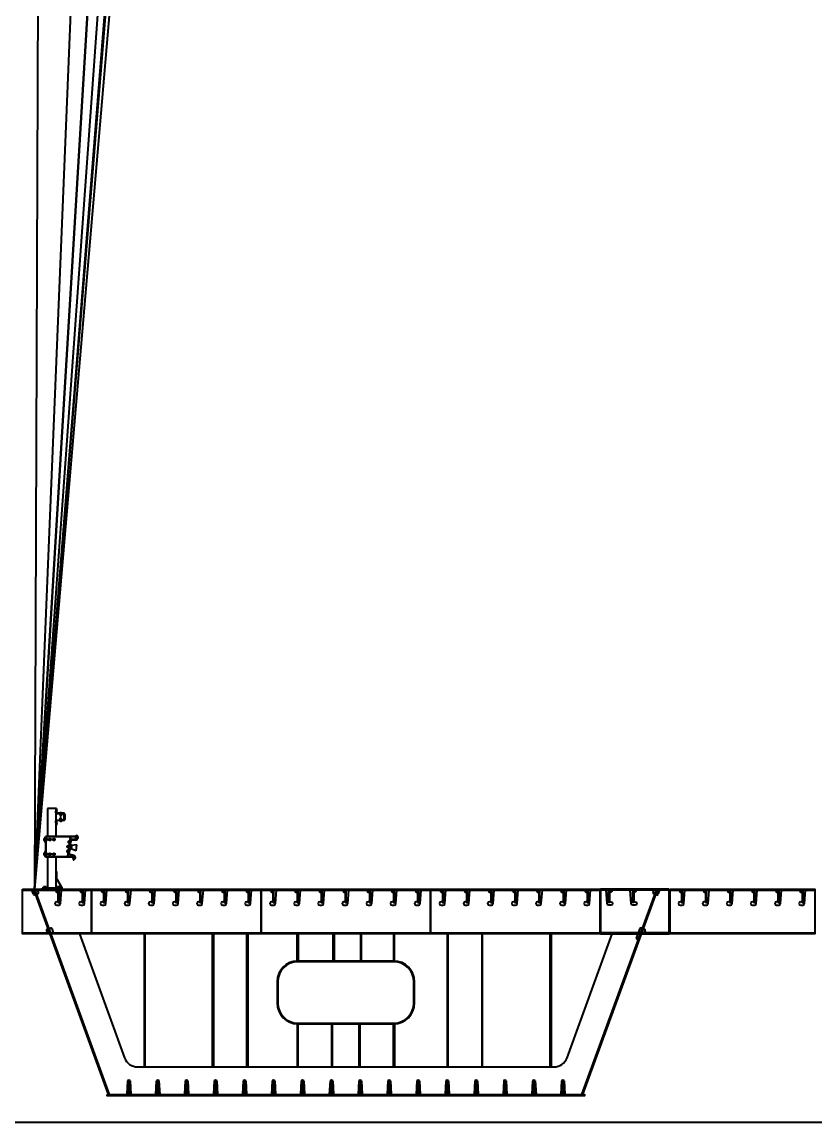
# Model space of a CAD drawing. Header units: millimetres. Extents: x 82 to 1107, y 39 to 638.
# Drawn here: x 1047.69 to 1059.2, y 465.57 to 481.53 of the extents above; entities that cross this region are included whole.
import ezdxf

# ---------------------------------------------------------------- set-up
doc = ezdxf.new("R2010")
doc.units = ezdxf.units.MM
doc.layers.add('elevation', color=250, linetype='Continuous', lineweight=40)

msp = doc.modelspace()

# ---------------------------------------------------------------- linework, layer by layer
at = {"layer": 'elevation', "color": 18, "true_color": 0x000000}
for p, q in [((1058.422, 592.318), (1047.869, 468.946)), ((1056.339, 574.892), (1047.869, 468.946)), ((1054.253, 557.446), (1047.869, 468.946)), ((1047.869, 468.946), (1052.171, 540.04)), ((1047.869, 468.946), (1053.441, 537.24)), ((1050.087, 522.614), (1047.869, 468.946)), ((1050.951, 519.814), (1047.869, 468.946)), ((1048.004, 505.188), (1047.869, 468.946))]:
    msp.add_line(p, q, dxfattribs=at)
at = {"layer": 'elevation'}
for p, q in [((1048.181, 470.115), (1048.061, 470.115)), ((1048.061, 470.115), (1048.061, 469.71)), ((1048.204, 470.09), (1048.175, 470.09)), ((1048.181, 470.115), (1048.181, 469.71)), ((1048.185, 470.098), (1048.181, 470.098)), ((1048.185, 470.082), (1048.181, 470.082)), ((1048.184, 470.077), (1048.181, 470.077)), ((1048.181, 470.05), (1048.181, 470.077)), ((1048.184, 470.05), (1048.184, 470.077)), ((1048.189, 470.113), (1048.185, 470.113)), ((1048.185, 470.113), (1048.185, 470.051)), ((1048.189, 470.113), (1048.189, 470.051)), ((1048.191, 470.105), (1048.189, 470.105)), ((1048.189, 470.105), (1048.189, 470.076)), ((1048.191, 470.076), (1048.189, 470.076)), ((1048.191, 470.105), (1048.191, 470.076)), ((1048.181, 469.908), (1048.181, 469.935)), ((1048.184, 469.908), (1048.184, 469.935)), ((1048.185, 469.934), (1048.185, 469.872)), ((1048.189, 469.934), (1048.189, 469.872)), ((1048.292, 470.046), (1048.194, 470.046)), ((1048.292, 470.042), (1048.194, 470.042)), ((1048.284, 470.04), (1048.194, 470.04)), ((1048.284, 470.037), (1048.194, 470.037)), ((1048.194, 469.948), (1048.284, 469.948)), ((1048.194, 469.945), (1048.284, 469.945)), ((1048.292, 469.943), (1048.194, 469.943)), ((1048.292, 469.939), (1048.194, 469.939)), ((1048.266, 470.035), (1048.236, 470.035)), ((1048.236, 470.035), (1048.236, 470.025)), ((1048.236, 470.025), (1048.266, 470.025)), ((1048.266, 469.96), (1048.236, 469.96)), ((1048.236, 469.96), (1048.236, 469.95)), ((1048.236, 469.95), (1048.266, 469.95)), ((1048.237, 470.048), (1048.266, 470.048)), ((1048.237, 470.048), (1048.237, 470.046)), ((1048.237, 470.046), (1048.266, 470.046)), ((1048.266, 469.939), (1048.237, 469.939)), ((1048.237, 469.937), (1048.237, 469.939)), ((1048.266, 469.937), (1048.237, 469.937)), ((1048.263, 470.023), (1048.239, 470.023)), ((1048.263, 469.962), (1048.239, 469.962)), ((1048.243, 470.042), (1048.243, 470.04)), ((1048.243, 470.035), (1048.243, 470.025)), ((1048.243, 470.035), (1048.243, 470.025)), ((1048.243, 470.023), (1048.243, 470.006)), ((1048.243, 470.006), (1048.259, 470.006)), ((1048.259, 469.979), (1048.243, 469.979)), ((1048.243, 469.962), (1048.243, 469.979)), ((1048.243, 469.96), (1048.243, 469.95)), ((1048.243, 469.95), (1048.243, 469.96)), ((1048.243, 469.943), (1048.243, 469.945)), ((1048.244, 470.023), (1048.244, 470.006)), ((1048.244, 469.962), (1048.244, 469.979)), ((1048.251, 470.06), (1048.251, 470.03)), ((1048.251, 470.059), (1048.251, 470.011)), ((1048.251, 469.926), (1048.251, 469.974)), ((1048.251, 469.962), (1048.251, 469.948)), ((1048.251, 469.957), (1048.251, 469.923)), ((1048.258, 470.023), (1048.258, 470.006)), ((1048.258, 469.962), (1048.258, 469.979)), ((1048.259, 470.042), (1048.259, 470.04)), ((1048.259, 470.035), (1048.259, 470.025)), ((1048.259, 470.035), (1048.259, 470.025)), ((1048.259, 470.023), (1048.259, 470.006)), ((1048.259, 469.962), (1048.259, 469.979)), ((1048.259, 469.96), (1048.259, 469.95)), ((1048.259, 469.95), (1048.259, 469.96)), ((1048.259, 469.943), (1048.259, 469.945)), ((1048.266, 470.048), (1048.266, 470.046)), ((1048.266, 470.035), (1048.266, 470.025)), ((1048.266, 469.96), (1048.266, 469.95)), ((1048.266, 469.937), (1048.266, 469.939)), ((1048.299, 469.963), (1048.299, 470.022)), ((1048.302, 469.963), (1048.302, 470.022)), ((1048.307, 470.027), (1048.307, 469.958)), ((1048.312, 470.027), (1048.312, 469.958)), ((1048.204, 469.895), (1048.177, 469.895)), ((1048.184, 469.908), (1048.181, 469.908)), ((1048.185, 469.903), (1048.181, 469.903)), ((1048.185, 469.887), (1048.181, 469.887)), ((1048.189, 469.872), (1048.185, 469.872)), ((1048.191, 469.909), (1048.189, 469.909)), ((1048.189, 469.909), (1048.189, 469.88)), ((1048.191, 469.88), (1048.189, 469.88)), ((1048.191, 469.909), (1048.191, 469.88)), ((1047.999, 469.664), (1048.047, 469.664)), ((1048.038, 469.664), (1048.001, 469.664)), ((1048.01, 469.679), (1048.012, 469.679)), ((1048.01, 469.679), (1048.01, 469.65)), ((1048.01, 469.65), (1048.012, 469.65)), ((1048.012, 469.679), (1048.012, 469.65)), ((1048.012, 469.672), (1048.012, 469.672)), ((1048.012, 469.656), (1048.012, 469.656)), ((1048.017, 469.672), (1048.031, 469.672)), ((1048.017, 469.656), (1048.031, 469.656)), ((1048.022, 469.672), (1048.022, 469.656)), ((1048.022, 469.671), (1048.031, 469.671)), ((1048.022, 469.657), (1048.031, 469.657)), ((1048.027, 469.704), (1048.03, 469.701)), ((1048.027, 469.625), (1048.03, 469.628)), ((1048.031, 469.71), (1048.031, 469.706)), ((1048.489, 469.71), (1048.031, 469.71)), ((1048.031, 469.71), (1048.031, 469.706)), ((1048.489, 469.706), (1048.031, 469.706)), ((1048.044, 469.7), (1048.031, 469.7)), ((1048.031, 469.7), (1048.031, 469.419)), ((1048.035, 469.7), (1048.035, 469.419)), ((1048.035, 469.652), (1048.035, 469.676)), ((1048.035, 469.672), (1048.052, 469.672)), ((1048.035, 469.656), (1048.052, 469.656)), ((1048.037, 469.679), (1048.037, 469.649)), ((1048.047, 469.679), (1048.037, 469.679)), ((1048.047, 469.672), (1048.037, 469.672)), ((1048.047, 469.656), (1048.037, 469.656)), ((1048.047, 469.649), (1048.037, 469.649)), ((1048.047, 469.649), (1048.047, 469.679)), ((1048.049, 469.706), (1048.049, 469.705)), ((1048.049, 469.652), (1048.049, 469.676)), ((1048.049, 469.671), (1048.052, 469.671)), ((1048.049, 469.657), (1048.052, 469.657)), ((1048.052, 469.672), (1048.052, 469.656)), ((1048.061, 469.715), (1048.061, 469.71)), ((1048.181, 469.664), (1048.061, 469.664)), ((1048.091, 469.687), (1048.091, 469.642)), ((1048.091, 469.686), (1048.091, 469.642)), ((1048.151, 469.687), (1048.151, 469.642)), ((1048.151, 469.686), (1048.151, 469.642)), ((1048.181, 469.715), (1048.181, 469.71)), ((1048.388, 469.7), (1048.348, 469.42)), ((1048.392, 469.7), (1048.352, 469.419)), ((1048.398, 469.625), (1048.357, 469.631)), ((1048.4, 469.625), (1048.358, 469.631)), ((1048.361, 469.639), (1048.359, 469.623)), ((1048.363, 469.623), (1048.359, 469.624)), ((1048.362, 469.622), (1048.359, 469.623)), ((1048.365, 469.638), (1048.361, 469.639)), ((1048.365, 469.637), (1048.361, 469.638)), ((1048.362, 469.618), (1048.365, 469.642)), ((1048.368, 469.645), (1048.364, 469.615)), ((1048.378, 469.628), (1048.364, 469.63)), ((1048.374, 469.621), (1048.364, 469.622)), ((1048.373, 469.614), (1048.364, 469.615)), ((1048.377, 469.637), (1048.367, 469.638)), ((1048.378, 469.643), (1048.368, 469.645)), ((1048.373, 469.706), (1048.373, 469.705)), ((1048.373, 469.614), (1048.378, 469.643)), ((1048.376, 469.616), (1048.379, 469.64)), ((1048.388, 469.7), (1048.378, 469.7)), ((1048.379, 469.608), (1048.384, 469.647)), ((1048.379, 469.608), (1048.384, 469.647)), ((1048.383, 469.607), (1048.388, 469.647)), ((1048.383, 469.608), (1048.388, 469.646)), ((1048.383, 469.608), (1048.383, 469.603)), ((1048.387, 469.607), (1048.392, 469.646)), ((1048.389, 469.612), (1048.387, 469.612)), ((1048.392, 469.7), (1048.388, 469.7)), ((1048.393, 469.641), (1048.389, 469.612)), ((1048.391, 469.612), (1048.389, 469.612)), ((1048.393, 469.641), (1048.391, 469.641)), ((1048.395, 469.641), (1048.391, 469.612)), ((1048.395, 469.641), (1048.393, 469.641)), ((1048.396, 469.594), (1048.394, 469.594)), ((1048.481, 469.669), (1048.403, 469.664)), ((1048.482, 469.666), (1048.403, 469.661)), ((1048.403, 469.66), (1048.482, 469.665)), ((1048.403, 469.656), (1048.482, 469.661)), ((1048.508, 469.689), (1048.462, 469.695)), ((1048.467, 469.703), (1048.465, 469.687)), ((1048.473, 469.687), (1048.465, 469.688)), ((1048.473, 469.686), (1048.465, 469.687)), ((1048.475, 469.702), (1048.467, 469.703)), ((1048.475, 469.701), (1048.467, 469.702)), ((1048.473, 469.723), (1048.472, 469.72)), ((1048.488, 469.715), (1048.472, 469.72)), ((1048.472, 469.682), (1048.475, 469.706)), ((1048.489, 469.718), (1048.473, 469.723)), ((1048.477, 469.706), (1048.474, 469.679)), ((1048.484, 469.677), (1048.474, 469.679)), ((1048.485, 469.684), (1048.475, 469.685)), ((1048.487, 469.7), (1048.477, 469.701)), ((1048.479, 469.722), (1048.48, 469.726)), ((1048.479, 469.722), (1048.489, 469.719)), ((1048.48, 469.726), (1048.49, 469.723)), ((1048.484, 469.677), (1048.488, 469.706)), ((1048.485, 469.672), (1048.49, 469.711)), ((1048.489, 469.71), (1048.489, 469.706)), ((1048.489, 469.672), (1048.494, 469.71)), ((1048.489, 469.673), (1048.494, 469.709)), ((1048.493, 469.672), (1048.498, 469.71)), ((1048.495, 469.676), (1048.494, 469.676)), ((1048.499, 469.705), (1048.495, 469.676)), ((1048.499, 469.705), (1048.498, 469.705)), ((1047.999, 469.454), (1048.047, 469.454)), ((1048.038, 469.454), (1048.001, 469.454)), ((1048.01, 469.469), (1048.012, 469.469)), ((1048.01, 469.469), (1048.01, 469.439)), ((1048.01, 469.439), (1048.012, 469.439)), ((1048.012, 469.469), (1048.012, 469.439)), ((1048.012, 469.462), (1048.013, 469.462)), ((1048.012, 469.446), (1048.013, 469.446)), ((1048.017, 469.462), (1048.031, 469.462)), ((1048.017, 469.446), (1048.031, 469.446)), ((1048.022, 469.462), (1048.022, 469.446)), ((1048.022, 469.461), (1048.031, 469.461)), ((1048.022, 469.447), (1048.031, 469.447)), ((1048.027, 469.494), (1048.031, 469.491)), ((1048.035, 469.442), (1048.035, 469.466)), ((1048.035, 469.462), (1048.052, 469.462)), ((1048.035, 469.446), (1048.052, 469.446)), ((1048.037, 469.469), (1048.037, 469.439)), ((1048.047, 469.469), (1048.037, 469.469)), ((1048.047, 469.462), (1048.037, 469.462)), ((1048.047, 469.446), (1048.037, 469.446)), ((1048.047, 469.439), (1048.037, 469.439)), ((1048.047, 469.439), (1048.047, 469.469)), ((1048.049, 469.442), (1048.049, 469.466)), ((1048.049, 469.461), (1048.052, 469.461)), ((1048.049, 469.447), (1048.052, 469.447)), ((1048.052, 469.462), (1048.052, 469.446)), ((1048.181, 469.454), (1048.061, 469.454)), ((1048.091, 469.474), (1048.091, 469.433)), ((1048.151, 469.474), (1048.151, 469.433)), ((1048.372, 469.559), (1048.328, 469.559)), ((1048.379, 469.488), (1048.337, 469.494)), ((1048.342, 469.502), (1048.339, 469.486)), ((1048.381, 469.488), (1048.339, 469.494)), ((1048.343, 469.486), (1048.339, 469.487)), ((1048.343, 469.485), (1048.339, 469.486)), ((1048.345, 469.5), (1048.341, 469.501)), ((1048.345, 469.501), (1048.342, 469.502)), ((1048.345, 469.571), (1048.343, 469.555)), ((1048.353, 469.555), (1048.343, 469.556)), ((1048.353, 469.554), (1048.343, 469.555)), ((1048.343, 469.481), (1048.346, 469.505)), ((1048.408, 469.554), (1048.344, 469.563)), ((1048.348, 469.508), (1048.344, 469.478)), ((1048.354, 469.477), (1048.344, 469.478)), ((1048.355, 469.57), (1048.345, 469.571)), ((1048.355, 469.569), (1048.345, 469.57)), ((1048.355, 469.484), (1048.345, 469.485)), ((1048.357, 469.5), (1048.347, 469.501)), ((1048.358, 469.506), (1048.348, 469.508)), ((1048.352, 469.55), (1048.356, 469.574)), ((1048.358, 469.576), (1048.354, 469.547)), ((1048.364, 469.545), (1048.354, 469.547)), ((1048.354, 469.477), (1048.358, 469.506)), ((1048.365, 469.552), (1048.355, 469.554)), ((1048.367, 469.568), (1048.357, 469.569)), ((1048.357, 469.479), (1048.36, 469.503)), ((1048.368, 469.575), (1048.358, 469.576)), ((1048.365, 469.552), (1048.359, 469.553)), ((1048.365, 469.552), (1048.359, 469.553)), ((1048.365, 469.51), (1048.36, 469.472)), ((1048.365, 469.51), (1048.36, 469.472)), ((1048.367, 469.568), (1048.361, 469.569)), ((1048.367, 469.568), (1048.361, 469.569)), ((1048.369, 469.511), (1048.363, 469.47)), ((1048.364, 469.545), (1048.368, 469.575)), ((1048.369, 469.51), (1048.364, 469.471)), ((1048.364, 469.471), (1048.364, 469.467)), ((1048.412, 469.554), (1048.365, 469.56)), ((1048.373, 469.509), (1048.367, 469.471)), ((1048.372, 469.504), (1048.368, 469.475)), ((1048.37, 469.475), (1048.368, 469.475)), ((1048.374, 469.504), (1048.37, 469.475)), ((1048.372, 469.475), (1048.37, 469.475)), ((1048.389, 469.55), (1048.371, 469.552)), ((1048.391, 469.549), (1048.371, 469.551)), ((1048.374, 469.504), (1048.372, 469.504)), ((1048.376, 469.504), (1048.372, 469.475)), ((1048.393, 469.564), (1048.373, 469.567)), ((1048.391, 469.564), (1048.373, 469.566)), ((1048.447, 469.424), (1048.373, 469.45)), ((1048.376, 469.504), (1048.374, 469.504)), ((1048.374, 469.454), (1048.448, 469.427)), ((1048.448, 469.426), (1048.374, 469.453)), ((1048.375, 469.458), (1048.449, 469.431)), ((1048.385, 469.527), (1048.383, 469.527)), ((1048.385, 469.524), (1048.383, 469.524)), ((1048.385, 469.524), (1048.383, 469.523)), ((1048.385, 469.52), (1048.384, 469.519)), ((1048.392, 469.556), (1048.388, 469.531)), ((1048.391, 469.565), (1048.389, 469.549)), ((1048.393, 469.586), (1048.391, 469.587)), ((1048.394, 469.589), (1048.392, 469.59)), ((1048.392, 469.556), (1048.395, 469.582)), ((1048.396, 469.556), (1048.392, 469.531)), ((1048.396, 469.556), (1048.392, 469.53)), ((1048.394, 469.59), (1048.393, 469.591)), ((1048.396, 469.556), (1048.399, 469.581)), ((1048.396, 469.556), (1048.399, 469.58)), ((1048.4, 469.555), (1048.396, 469.53)), ((1048.4, 469.555), (1048.396, 469.53)), ((1048.396, 469.531), (1048.399, 469.53)), ((1048.402, 469.575), (1048.397, 469.535)), ((1048.402, 469.57), (1048.398, 469.541)), ((1048.399, 469.53), (1048.406, 469.58)), ((1048.473, 469.502), (1048.399, 469.53)), ((1048.4, 469.555), (1048.403, 469.581)), ((1048.404, 469.555), (1048.4, 469.555)), ((1048.405, 469.569), (1048.401, 469.541)), ((1048.402, 469.54), (1048.401, 469.541)), ((1048.406, 469.569), (1048.402, 469.54)), ((1048.406, 469.58), (1048.403, 469.58)), ((1048.406, 469.569), (1048.405, 469.569)), ((1048.485, 469.586), (1048.406, 469.58)), ((1048.406, 469.58), (1048.406, 469.577)), ((1048.473, 469.502), (1048.485, 469.586)), ((1048.027, 469.414), (1048.031, 469.417)), ((1048.044, 469.419), (1048.031, 469.419)), ((1048.031, 469.413), (1048.031, 469.409)), ((1048.446, 469.413), (1048.031, 469.413)), ((1048.446, 469.409), (1048.031, 469.409)), ((1048.049, 469.414), (1048.049, 469.413)), ((1048.061, 469.409), (1048.061, 468.96)), ((1048.181, 469.409), (1048.181, 468.96)), ((1048.181, 469.385), (1048.181, 469.119)), ((1048.331, 469.415), (1048.331, 469.413)), ((1048.352, 469.419), (1048.336, 469.419)), ((1048.352, 469.419), (1048.348, 469.42)), ((1048.467, 469.397), (1048.421, 469.404)), ((1048.426, 469.408), (1048.424, 469.395)), ((1048.432, 469.395), (1048.424, 469.396)), ((1048.432, 469.394), (1048.424, 469.395)), ((1048.44, 469.377), (1048.424, 469.377)), ((1048.424, 469.374), (1048.424, 469.377)), ((1048.44, 469.374), (1048.424, 469.374)), ((1048.43, 469.373), (1048.44, 469.373)), ((1048.43, 469.373), (1048.43, 469.369)), ((1048.43, 469.369), (1048.441, 469.369)), ((1048.431, 469.39), (1048.434, 469.409)), ((1048.434, 469.409), (1048.433, 469.409)), ((1048.436, 469.409), (1048.433, 469.387)), ((1048.447, 469.4), (1048.433, 469.402)), ((1048.443, 469.385), (1048.433, 469.387)), ((1048.434, 469.413), (1048.434, 469.414)), ((1048.444, 469.392), (1048.434, 469.394)), ((1048.444, 469.392), (1048.434, 469.394)), ((1048.437, 469.417), (1048.436, 469.413)), ((1048.447, 469.415), (1048.437, 469.417)), ((1048.446, 469.408), (1048.441, 469.409)), ((1048.446, 469.408), (1048.441, 469.409)), ((1048.443, 469.385), (1048.446, 469.409)), ((1048.449, 469.419), (1048.444, 469.381)), ((1048.446, 469.41), (1048.447, 469.415)), ((1048.446, 469.413), (1048.446, 469.409)), ((1048.453, 469.418), (1048.448, 469.381)), ((1048.448, 469.38), (1048.448, 469.381)), ((1048.457, 469.418), (1048.452, 469.38)), ((1048.454, 469.384), (1048.453, 469.384)), ((1048.458, 469.413), (1048.454, 469.384)), ((1048.458, 469.413), (1048.457, 469.413)), ((1048.188, 469.141), (1048.178, 469.141)), ((1048.189, 469.181), (1048.179, 469.181)), ((1048.197, 469.181), (1048.18, 469.181)), ((1048.184, 469.121), (1048.18, 469.118)), ((1048.261, 468.978), (1048.18, 469.118)), ((1048.184, 469.201), (1048.181, 469.201)), ((1048.181, 469.201), (1048.181, 469.121)), ((1048.191, 469.141), (1048.181, 469.141)), ((1048.181, 469.121), (1048.182, 469.119)), ((1048.181, 469.116), (1048.181, 468.96)), ((1048.199, 469.141), (1048.182, 469.141)), ((1048.184, 469.201), (1048.184, 469.121)), ((1048.187, 469.201), (1048.184, 469.201)), ((1048.184, 469.201), (1048.184, 469.121)), ((1048.187, 469.121), (1048.184, 469.121)), ((1048.184, 469.121), (1048.185, 469.119)), ((1048.268, 468.976), (1048.184, 469.121)), ((1048.187, 469.201), (1048.187, 469.121)), ((1048.187, 469.195), (1048.187, 469.166)), ((1048.189, 469.195), (1048.187, 469.195)), ((1048.189, 469.166), (1048.187, 469.166)), ((1048.187, 469.155), (1048.187, 469.126)), ((1048.189, 469.155), (1048.187, 469.155)), ((1048.189, 469.126), (1048.187, 469.126)), ((1048.189, 469.195), (1048.189, 469.166)), ((1048.189, 469.155), (1048.189, 469.126)), ((1048.262, 468.96), (1047.981, 468.96)), ((1047.981, 468.95), (1047.981, 468.96)), ((1048.001, 468.978), (1048.001, 468.96)), ((1048.041, 468.978), (1048.001, 468.978)), ((1048.009, 468.978), (1048.009, 468.96)), ((1048.021, 468.978), (1048.021, 468.929)), ((1048.021, 468.96), (1048.021, 468.936)), ((1048.033, 468.978), (1048.033, 468.96)), ((1048.041, 468.978), (1048.041, 468.96)), ((1048.201, 468.978), (1048.201, 468.96)), ((1048.242, 468.978), (1048.201, 468.978)), ((1048.209, 468.978), (1048.209, 468.96)), ((1048.222, 468.978), (1048.222, 468.929)), ((1048.222, 468.96), (1048.222, 468.936)), ((1048.234, 468.978), (1048.234, 468.96)), ((1048.242, 468.978), (1048.242, 468.96)), ((1048.265, 468.976), (1048.261, 468.978)), ((1048.262, 468.95), (1048.262, 468.96)), ((1048.268, 468.976), (1048.265, 468.976)), ((1048.265, 468.976), (1048.265, 468.952)), ((1048.268, 468.976), (1048.268, 468.952)), ((1047.694, 468.932), (1048.694, 468.932)), ((1047.854, 468.87), (1047.831, 468.932)), ((1048.946, 465.966), (1047.866, 468.932)), ((1047.889, 468.869), (1047.87, 468.862)), ((1048.961, 465.966), (1047.881, 468.932)), ((1047.902, 468.874), (1047.922, 468.881)), ((1047.929, 468.897), (1047.916, 468.932)), ((1047.981, 468.95), (1048.262, 468.95)), ((1047.981, 468.949), (1047.981, 468.946)), ((1048.262, 468.949), (1047.981, 468.949)), ((1048.262, 468.946), (1047.981, 468.946)), ((1048.219, 468.946), (1048.219, 468.752)), ((1048.569, 468.946), (1048.569, 468.752)), ((1048.704, 468.932), (1051.154, 468.932)), ((1048.879, 468.946), (1048.879, 468.752)), ((1049.229, 468.946), (1049.229, 468.752)), ((1049.579, 468.946), (1049.579, 468.752)), ((1049.929, 468.946), (1049.929, 468.752)), ((1050.279, 468.946), (1050.279, 468.752)), ((1050.629, 468.946), (1050.629, 468.752)), ((1050.979, 468.946), (1050.979, 468.752)), ((1051.154, 468.887), (1051.154, 468.892)), ((1051.162, 468.887), (1051.162, 468.892)), ((1051.164, 468.932), (1053.614, 468.932)), ((1051.339, 468.946), (1051.339, 468.752)), ((1051.689, 468.946), (1051.689, 468.752)), ((1052.039, 468.946), (1052.039, 468.752)), ((1052.389, 468.946), (1052.389, 468.752)), ((1052.739, 468.946), (1052.739, 468.752)), ((1053.089, 468.946), (1053.089, 468.752)), ((1053.439, 468.946), (1053.439, 468.752)), ((1053.624, 468.932), (1056.074, 468.932)), ((1053.799, 468.946), (1053.799, 468.752)), ((1054.149, 468.946), (1054.149, 468.752)), ((1054.499, 468.946), (1054.499, 468.752)), ((1054.849, 468.946), (1054.849, 468.752)), ((1055.199, 468.946), (1055.199, 468.752)), ((1055.549, 468.946), (1055.549, 468.752)), ((1055.816, 465.966), (1056.896, 468.932)), ((1055.831, 465.966), (1056.911, 468.932)), ((1055.899, 468.946), (1055.899, 468.752)), ((1057.084, 468.932), (1056.084, 468.932)), ((1056.209, 468.946), (1056.209, 468.752)), ((1056.559, 468.946), (1056.559, 468.752)), ((1056.848, 468.897), (1056.861, 468.932)), ((1056.881, 468.871), (1056.855, 468.881)), ((1056.881, 468.871), (1056.907, 468.862)), ((1056.923, 468.87), (1056.946, 468.932)), ((1057.094, 468.932), (1059.194, 468.932)), ((1057.269, 468.946), (1057.269, 468.752)), ((1057.619, 468.946), (1057.619, 468.752)), ((1057.969, 468.946), (1057.969, 468.752)), ((1058.319, 468.946), (1058.319, 468.752)), ((1058.669, 468.946), (1058.669, 468.752)), ((1059.019, 468.946), (1059.019, 468.752)), ((1048.045, 468.345), (1048.057, 468.31)), ((1048.078, 468.371), (1048.052, 468.362)), ((1048.078, 468.371), (1048.104, 468.38)), ((1048.12, 468.373), (1048.143, 468.31)), ((1056.657, 468.373), (1056.634, 468.31)), ((1056.699, 468.371), (1056.673, 468.38)), ((1056.699, 468.371), (1056.725, 468.362)), ((1056.732, 468.345), (1056.72, 468.31)), ((1047.694, 468.31), (1048.694, 468.31)), ((1048.704, 468.31), (1051.154, 468.31)), ((1049.462, 468.296), (1049.462, 466.366)), ((1049.474, 466.366), (1049.474, 468.296)), ((1050.454, 466.366), (1050.454, 468.296)), ((1050.467, 468.296), (1050.467, 466.366)), ((1050.954, 466.366), (1050.954, 468.296)), ((1050.967, 468.296), (1050.967, 466.366)), ((1051.164, 468.31), (1053.614, 468.31)), ((1051.683, 467.902), (1051.683, 468.296)), ((1051.695, 468.296), (1051.695, 467.902)), ((1052.205, 467.902), (1052.205, 468.296)), ((1052.218, 468.296), (1052.218, 467.902)), ((1052.604, 468.296), (1052.604, 467.902)), ((1052.617, 467.902), (1052.617, 468.296)), ((1053.082, 468.296), (1053.082, 467.902)), ((1053.094, 467.902), (1053.094, 468.296)), ((1053.624, 468.31), (1056.074, 468.31)), ((1053.862, 468.296), (1053.862, 466.366)), ((1053.874, 466.366), (1053.874, 468.296)), ((1054.362, 468.296), (1054.362, 466.366)), ((1054.374, 466.366), (1054.374, 468.296)), ((1055.354, 466.366), (1055.354, 468.296)), ((1055.367, 468.296), (1055.367, 466.366)), ((1057.084, 468.31), (1056.084, 468.31)), ((1056.607, 468.234), (1056.63, 468.296)), ((1056.633, 468.211), (1056.615, 468.217)), ((1057.094, 468.31), (1059.194, 468.31)), ((1053.085, 467.902), (1051.692, 467.902)), ((1053.085, 467.892), (1051.692, 467.892)), ((1051.392, 467.602), (1051.392, 467.291)), ((1051.402, 467.602), (1051.402, 467.291)), ((1053.375, 467.291), (1053.375, 467.602)), ((1053.385, 467.291), (1053.385, 467.602)), ((1051.683, 466.991), (1051.683, 466.366)), ((1051.692, 467.001), (1053.085, 467.001)), ((1051.692, 466.991), (1053.085, 466.991)), ((1051.695, 466.366), (1051.695, 466.991)), ((1052.183, 466.991), (1052.183, 466.366)), ((1052.195, 466.366), (1052.195, 466.991)), ((1052.582, 466.366), (1052.582, 466.991)), ((1052.594, 466.991), (1052.594, 466.366)), ((1053.082, 466.366), (1053.082, 466.991)), ((1053.094, 466.991), (1053.094, 466.366)), ((1049.218, 466.162), (1049.208, 465.966)), ((1049.257, 466.162), (1049.267, 465.966)), ((1049.638, 466.162), (1049.628, 465.966)), ((1049.677, 466.162), (1049.687, 465.966)), ((1050.058, 466.162), (1050.048, 465.966)), ((1050.097, 466.162), (1050.107, 465.966)), ((1050.479, 466.162), (1050.469, 465.966)), ((1050.517, 466.162), (1050.527, 465.966)), ((1050.899, 466.162), (1050.889, 465.966)), ((1050.937, 466.162), (1050.947, 465.966)), ((1051.319, 466.162), (1051.309, 465.966)), ((1051.358, 466.162), (1051.368, 465.966)), ((1051.739, 466.162), (1051.729, 465.966)), ((1051.778, 466.162), (1051.788, 465.966)), ((1052.159, 466.162), (1052.149, 465.966)), ((1052.198, 466.162), (1052.208, 465.966)), ((1052.579, 466.162), (1052.569, 465.966)), ((1052.618, 466.162), (1052.628, 465.966)), ((1052.999, 466.162), (1052.989, 465.966)), ((1053.038, 466.162), (1053.048, 465.966)), ((1053.419, 466.162), (1053.409, 465.966)), ((1053.458, 466.162), (1053.468, 465.966)), ((1053.839, 466.162), (1053.829, 465.966)), ((1053.878, 466.162), (1053.888, 465.966)), ((1054.26, 466.162), (1054.25, 465.966)), ((1054.298, 466.162), (1054.308, 465.966)), ((1054.68, 466.162), (1054.67, 465.966)), ((1054.718, 466.162), (1054.728, 465.966)), ((1055.1, 466.162), (1055.09, 465.966)), ((1055.139, 466.162), (1055.149, 465.966)), ((1055.52, 466.162), (1055.51, 465.966)), ((1055.559, 466.162), (1055.569, 465.966)), ((1047.168, 465.566), (1073.339, 465.566))]:
    msp.add_line(p, q, dxfattribs=at)
for points in [[(1047.694, 468.946), (1048.694, 468.946), (1048.694, 468.296), (1047.694, 468.296), (1047.694, 468.946)], [(1048.212, 468.932), (1048.212, 468.752), (1048.226, 468.752), (1048.226, 468.932)], [(1048.562, 468.932), (1048.562, 468.752), (1048.576, 468.752), (1048.576, 468.932)], [(1048.704, 468.946), (1051.154, 468.946), (1051.154, 468.296), (1048.704, 468.296), (1048.704, 468.946)], [(1048.872, 468.932), (1048.872, 468.752), (1048.886, 468.752), (1048.886, 468.932)], [(1049.222, 468.932), (1049.222, 468.752), (1049.236, 468.752), (1049.236, 468.932)], [(1049.572, 468.932), (1049.572, 468.752), (1049.586, 468.752), (1049.586, 468.932)], [(1049.922, 468.932), (1049.922, 468.752), (1049.936, 468.752), (1049.936, 468.932)], [(1050.272, 468.932), (1050.272, 468.752), (1050.286, 468.752), (1050.286, 468.932)], [(1050.622, 468.932), (1050.622, 468.752), (1050.636, 468.752), (1050.636, 468.932)], [(1050.972, 468.932), (1050.972, 468.752), (1050.986, 468.752), (1050.986, 468.932)], [(1051.164, 468.946), (1053.614, 468.946), (1053.614, 468.296), (1051.164, 468.296), (1051.164, 468.946)], [(1051.332, 468.932), (1051.332, 468.752), (1051.346, 468.752), (1051.346, 468.932)], [(1051.682, 468.932), (1051.682, 468.752), (1051.696, 468.752), (1051.696, 468.932)], [(1052.032, 468.932), (1052.032, 468.752), (1052.046, 468.752), (1052.046, 468.932)], [(1052.382, 468.932), (1052.382, 468.752), (1052.396, 468.752), (1052.396, 468.932)], [(1052.732, 468.932), (1052.732, 468.752), (1052.746, 468.752), (1052.746, 468.932)], [(1053.082, 468.932), (1053.082, 468.752), (1053.096, 468.752), (1053.096, 468.932)], [(1053.432, 468.932), (1053.432, 468.752), (1053.446, 468.752), (1053.446, 468.932)], [(1053.624, 468.946), (1056.074, 468.946), (1056.074, 468.296), (1053.624, 468.296), (1053.624, 468.946)], [(1053.792, 468.932), (1053.792, 468.752), (1053.806, 468.752), (1053.806, 468.932)], [(1054.142, 468.932), (1054.142, 468.752), (1054.156, 468.752), (1054.156, 468.932)], [(1054.492, 468.932), (1054.492, 468.752), (1054.506, 468.752), (1054.506, 468.932)], [(1054.842, 468.932), (1054.842, 468.752), (1054.856, 468.752), (1054.856, 468.932)], [(1055.192, 468.932), (1055.192, 468.752), (1055.206, 468.752), (1055.206, 468.932)], [(1055.542, 468.932), (1055.542, 468.752), (1055.556, 468.752), (1055.556, 468.932)], [(1055.892, 468.932), (1055.892, 468.752), (1055.906, 468.752), (1055.906, 468.932)], [(1057.084, 468.946), (1056.084, 468.946), (1056.084, 468.296), (1057.084, 468.296), (1057.084, 468.946)], [(1056.216, 468.932), (1056.216, 468.752), (1056.202, 468.752), (1056.202, 468.932)], [(1056.566, 468.932), (1056.566, 468.752), (1056.552, 468.752), (1056.552, 468.932)], [(1057.094, 468.946), (1059.194, 468.946), (1059.194, 468.296), (1057.094, 468.296), (1057.094, 468.946)], [(1057.262, 468.932), (1057.262, 468.752), (1057.276, 468.752), (1057.276, 468.932)], [(1057.612, 468.932), (1057.612, 468.752), (1057.626, 468.752), (1057.626, 468.932)], [(1057.962, 468.932), (1057.962, 468.752), (1057.976, 468.752), (1057.976, 468.932)], [(1058.312, 468.932), (1058.312, 468.752), (1058.326, 468.752), (1058.326, 468.932)], [(1058.662, 468.932), (1058.662, 468.752), (1058.676, 468.752), (1058.676, 468.932)], [(1059.012, 468.932), (1059.012, 468.752), (1059.026, 468.752), (1059.026, 468.932)]]:
    msp.add_lwpolyline(points, dxfattribs=at)
for points in [[(1048.178, 468.932), (1048.178, 468.924, 0.414214), (1048.203, 468.899), (1048.211, 468.899), (1048.211, 468.762), (1048.192, 468.762, 1), (1048.192, 468.712), (1048.222, 468.712, 0.393468), (1048.246, 468.735), (1048.261, 468.932)], [(1048.528, 468.932), (1048.528, 468.924, 0.414214), (1048.553, 468.899), (1048.561, 468.899), (1048.561, 468.762), (1048.542, 468.762, 1), (1048.542, 468.712), (1048.572, 468.712, 0.393468), (1048.596, 468.735), (1048.611, 468.932)], [(1048.838, 468.932), (1048.838, 468.924, 0.414214), (1048.863, 468.899), (1048.871, 468.899), (1048.871, 468.762), (1048.852, 468.762, 1), (1048.852, 468.712), (1048.882, 468.712, 0.393468), (1048.906, 468.735), (1048.921, 468.932)], [(1049.188, 468.932), (1049.188, 468.924, 0.414214), (1049.213, 468.899), (1049.221, 468.899), (1049.221, 468.762), (1049.202, 468.762, 1), (1049.202, 468.712), (1049.232, 468.712, 0.393468), (1049.256, 468.735), (1049.271, 468.932)], [(1049.538, 468.932), (1049.538, 468.924, 0.414214), (1049.563, 468.899), (1049.571, 468.899), (1049.571, 468.762), (1049.552, 468.762, 1), (1049.552, 468.712), (1049.582, 468.712, 0.393468), (1049.606, 468.735), (1049.621, 468.932)], [(1049.888, 468.932), (1049.888, 468.924, 0.414214), (1049.913, 468.899), (1049.921, 468.899), (1049.921, 468.762), (1049.902, 468.762, 1), (1049.902, 468.712), (1049.932, 468.712, 0.393468), (1049.956, 468.735), (1049.971, 468.932)], [(1050.238, 468.932), (1050.238, 468.924, 0.414214), (1050.263, 468.899), (1050.271, 468.899), (1050.271, 468.762), (1050.252, 468.762, 1), (1050.252, 468.712), (1050.282, 468.712, 0.393468), (1050.306, 468.735), (1050.321, 468.932)], [(1050.588, 468.932), (1050.588, 468.924, 0.414214), (1050.613, 468.899), (1050.621, 468.899), (1050.621, 468.762), (1050.602, 468.762, 1), (1050.602, 468.712), (1050.632, 468.712, 0.393468), (1050.656, 468.735), (1050.671, 468.932)], [(1050.938, 468.932), (1050.938, 468.924, 0.414214), (1050.963, 468.899), (1050.971, 468.899), (1050.971, 468.762), (1050.952, 468.762, 1), (1050.952, 468.712), (1050.982, 468.712, 0.393468), (1051.006, 468.735), (1051.021, 468.932)], [(1051.298, 468.932), (1051.298, 468.924, 0.414214), (1051.323, 468.899), (1051.331, 468.899), (1051.331, 468.762), (1051.312, 468.762, 1), (1051.312, 468.712), (1051.342, 468.712, 0.393468), (1051.366, 468.735), (1051.381, 468.932)], [(1051.648, 468.932), (1051.648, 468.924, 0.414214), (1051.673, 468.899), (1051.681, 468.899), (1051.681, 468.762), (1051.662, 468.762, 1), (1051.662, 468.712), (1051.692, 468.712, 0.393468), (1051.716, 468.735), (1051.731, 468.932)], [(1051.998, 468.932), (1051.998, 468.924, 0.414214), (1052.023, 468.899), (1052.031, 468.899), (1052.031, 468.762), (1052.012, 468.762, 1), (1052.012, 468.712), (1052.042, 468.712, 0.393468), (1052.066, 468.735), (1052.081, 468.932)], [(1052.348, 468.932), (1052.348, 468.924, 0.414214), (1052.373, 468.899), (1052.381, 468.899), (1052.381, 468.762), (1052.362, 468.762, 1), (1052.362, 468.712), (1052.392, 468.712, 0.393468), (1052.416, 468.735), (1052.431, 468.932)], [(1052.698, 468.932), (1052.698, 468.924, 0.414214), (1052.723, 468.899), (1052.731, 468.899), (1052.731, 468.762), (1052.712, 468.762, 1), (1052.712, 468.712), (1052.742, 468.712, 0.393468), (1052.766, 468.735), (1052.781, 468.932)], [(1053.048, 468.932), (1053.048, 468.924, 0.414214), (1053.073, 468.899), (1053.081, 468.899), (1053.081, 468.762), (1053.062, 468.762, 1), (1053.062, 468.712), (1053.092, 468.712, 0.393468), (1053.116, 468.735), (1053.131, 468.932)], [(1053.398, 468.932), (1053.398, 468.924, 0.414214), (1053.423, 468.899), (1053.431, 468.899), (1053.431, 468.762), (1053.412, 468.762, 1), (1053.412, 468.712), (1053.442, 468.712, 0.393468), (1053.466, 468.735), (1053.481, 468.932)], [(1053.758, 468.932), (1053.758, 468.924, 0.414214), (1053.783, 468.899), (1053.791, 468.899), (1053.791, 468.762), (1053.772, 468.762, 1), (1053.772, 468.712), (1053.802, 468.712, 0.393468), (1053.826, 468.735), (1053.841, 468.932)], [(1054.108, 468.932), (1054.108, 468.924, 0.414214), (1054.133, 468.899), (1054.141, 468.899), (1054.141, 468.762), (1054.122, 468.762, 1), (1054.122, 468.712), (1054.152, 468.712, 0.393468), (1054.176, 468.735), (1054.191, 468.932)], [(1054.458, 468.932), (1054.458, 468.924, 0.414214), (1054.483, 468.899), (1054.491, 468.899), (1054.491, 468.762), (1054.472, 468.762, 1), (1054.472, 468.712), (1054.502, 468.712, 0.393468), (1054.526, 468.735), (1054.541, 468.932)], [(1054.808, 468.932), (1054.808, 468.924, 0.414214), (1054.833, 468.899), (1054.841, 468.899), (1054.841, 468.762), (1054.822, 468.762, 1), (1054.822, 468.712), (1054.852, 468.712, 0.393468), (1054.876, 468.735), (1054.891, 468.932)], [(1055.158, 468.932), (1055.158, 468.924, 0.414214), (1055.183, 468.899), (1055.191, 468.899), (1055.191, 468.762), (1055.172, 468.762, 1), (1055.172, 468.712), (1055.202, 468.712, 0.393468), (1055.226, 468.735), (1055.241, 468.932)], [(1055.508, 468.932), (1055.508, 468.924, 0.414214), (1055.533, 468.899), (1055.541, 468.899), (1055.541, 468.762), (1055.522, 468.762, 1), (1055.522, 468.712), (1055.552, 468.712, 0.393468), (1055.576, 468.735), (1055.591, 468.932)], [(1055.858, 468.932), (1055.858, 468.924, 0.414214), (1055.883, 468.899), (1055.891, 468.899), (1055.891, 468.762), (1055.872, 468.762, 1), (1055.872, 468.712), (1055.902, 468.712, 0.393468), (1055.926, 468.735), (1055.941, 468.932)], [(1056.25, 468.932), (1056.25, 468.924, -0.414214), (1056.225, 468.899), (1056.217, 468.899), (1056.217, 468.762), (1056.236, 468.762, -1), (1056.236, 468.712), (1056.206, 468.712, -0.393468), (1056.181, 468.735), (1056.167, 468.932)], [(1056.6, 468.932), (1056.6, 468.924, -0.414214), (1056.575, 468.899), (1056.567, 468.899), (1056.567, 468.762), (1056.586, 468.762, -1), (1056.586, 468.712), (1056.556, 468.712, -0.393468), (1056.531, 468.735), (1056.517, 468.932)], [(1057.228, 468.932), (1057.228, 468.924, 0.414214), (1057.253, 468.899), (1057.261, 468.899), (1057.261, 468.762), (1057.242, 468.762, 1), (1057.242, 468.712), (1057.272, 468.712, 0.393468), (1057.296, 468.735), (1057.311, 468.932)], [(1057.578, 468.932), (1057.578, 468.924, 0.414214), (1057.603, 468.899), (1057.611, 468.899), (1057.611, 468.762), (1057.592, 468.762, 1), (1057.592, 468.712), (1057.622, 468.712, 0.393468), (1057.646, 468.735), (1057.661, 468.932)], [(1057.928, 468.932), (1057.928, 468.924, 0.414214), (1057.953, 468.899), (1057.961, 468.899), (1057.961, 468.762), (1057.942, 468.762, 1), (1057.942, 468.712), (1057.972, 468.712, 0.393468), (1057.996, 468.735), (1058.011, 468.932)], [(1058.278, 468.932), (1058.278, 468.924, 0.414214), (1058.303, 468.899), (1058.311, 468.899), (1058.311, 468.762), (1058.292, 468.762, 1), (1058.292, 468.712), (1058.322, 468.712, 0.393468), (1058.346, 468.735), (1058.361, 468.932)], [(1058.628, 468.932), (1058.628, 468.924, 0.414214), (1058.653, 468.899), (1058.661, 468.899), (1058.661, 468.762), (1058.642, 468.762, 1), (1058.642, 468.712), (1058.672, 468.712, 0.393468), (1058.696, 468.735), (1058.711, 468.932)], [(1058.978, 468.932), (1058.978, 468.924, 0.414214), (1059.003, 468.899), (1059.011, 468.899), (1059.011, 468.762), (1058.992, 468.762, 1), (1058.992, 468.712), (1059.022, 468.712, 0.393468), (1059.046, 468.735), (1059.061, 468.932)], [(1048.523, 468.296), (1049.178, 466.498, 0.315299), (1049.366, 466.366), (1055.411, 466.366, 0.315299), (1055.599, 466.498), (1056.254, 468.296)]]:
    msp.add_lwpolyline(points, format="xyb", dxfattribs=at)
for points in [[(1049.232, 465.966), (1049.244, 465.966), (1049.244, 466.146), (1049.232, 466.146)], [(1049.652, 465.966), (1049.664, 465.966), (1049.664, 466.146), (1049.652, 466.146)], [(1050.072, 465.966), (1050.084, 465.966), (1050.084, 466.146), (1050.072, 466.146)], [(1050.492, 465.966), (1050.504, 465.966), (1050.504, 466.146), (1050.492, 466.146)], [(1050.912, 465.966), (1050.924, 465.966), (1050.924, 466.146), (1050.912, 466.146)], [(1051.332, 465.966), (1051.344, 465.966), (1051.344, 466.146), (1051.332, 466.146)], [(1051.752, 465.966), (1051.764, 465.966), (1051.764, 466.146), (1051.752, 466.146)], [(1052.172, 465.966), (1052.184, 465.966), (1052.184, 466.146), (1052.172, 466.146)], [(1052.592, 465.966), (1052.604, 465.966), (1052.604, 466.146), (1052.592, 466.146)], [(1053.013, 465.966), (1053.025, 465.966), (1053.025, 466.146), (1053.013, 466.146)], [(1053.433, 465.966), (1053.445, 465.966), (1053.445, 466.146), (1053.433, 466.146)], [(1053.853, 465.966), (1053.865, 465.966), (1053.865, 466.146), (1053.853, 466.146)], [(1054.273, 465.966), (1054.285, 465.966), (1054.285, 466.146), (1054.273, 466.146)], [(1054.693, 465.966), (1054.705, 465.966), (1054.705, 466.146), (1054.693, 466.146)], [(1055.113, 465.966), (1055.125, 465.966), (1055.125, 466.146), (1055.113, 466.146)], [(1055.533, 465.966), (1055.545, 465.966), (1055.545, 466.146), (1055.533, 466.146)], [(1048.923, 465.966), (1055.854, 465.966), (1055.854, 465.946), (1048.923, 465.946)]]:
    msp.add_lwpolyline(points, close=True, dxfattribs=at)
for centre in [(1048.091, 469.664), (1048.151, 469.664), (1048.091, 469.454), (1048.151, 469.454)]:
    msp.add_circle(centre, 0.015, dxfattribs=at)
for centre, radius, start, end in [((1048.177, 470.09), 0.02, 313.5312, 46.4688), ((1048.194, 470.05), 0.013, 180, 270), ((1048.194, 469.935), 0.013, 90, 180), ((1048.194, 470.05), 0.01, 180, 270), ((1048.194, 469.935), 0.01, 90, 180), ((1048.194, 470.051), 0.00952, 180, 270), ((1048.194, 469.934), 0.00952, 90, 180), ((1048.194, 470.051), 0.00501, 180, 270), ((1048.194, 469.934), 0.00501, 90, 180), ((1048.24, 470.033), 0.00404, 29.7449, 150.2551), ((1048.24, 470.027), 0.00404, 209.7449, 330.2551), ((1048.24, 469.958), 0.00404, 29.7449, 150.2551), ((1048.24, 469.952), 0.00404, 209.7449, 330.2551), ((1048.251, 470.034), 0.02, 43.5312, 136.4688), ((1048.251, 469.951), 0.02, 223.5312, 316.4688), ((1048.251, 470.02), 0.017, 61.9275, 118.0725), ((1048.251, 470.04), 0.017, 241.9275, 298.0725), ((1048.251, 469.945), 0.017, 61.9275, 118.0725), ((1048.251, 469.965), 0.017, 241.9275, 298.0725), ((1048.263, 470.033), 0.00404, 29.7449, 150.2551), ((1048.263, 470.027), 0.00404, 209.7449, 330.2551), ((1048.263, 469.958), 0.00404, 29.7449, 150.2551), ((1048.263, 469.952), 0.00404, 209.7449, 330.2551), ((1048.284, 470.022), 0.018, 0, 90), ((1048.284, 470.022), 0.015, 0, 90), ((1048.284, 469.963), 0.018, 270, 0), ((1048.284, 469.963), 0.015, 270, 0), ((1048.292, 470.027), 0.0195, 0, 90), ((1048.292, 470.027), 0.015, 0, 90), ((1048.292, 469.958), 0.015, 270, 0), ((1048.292, 469.958), 0.0195, 270, 0), ((1048.177, 469.895), 0.02, 313.5312, 46.4688), ((1048.024, 469.664), 0.02, 133.5312, 226.4688), ((1048.072, 469.664), 0.0601, 138.5904, 221.4096), ((1048.072, 469.664), 0.0555, 138.5904, 221.4096), ((1048.039, 469.676), 0.00404, 119.7449, 240.2551), ((1048.052, 469.664), 0.017, 151.9275, 208.0725), ((1048.039, 469.653), 0.00404, 119.7449, 240.2551), ((1048.044, 469.705), 0.00501, 270, 0), ((1048.045, 469.676), 0.00404, 299.7449, 60.2551), ((1048.032, 469.664), 0.017, 331.9275, 28.0725), ((1048.045, 469.653), 0.00404, 299.7449, 60.2551), ((1048.366, 469.618), 0.00404, 111.7449, 232.2551), ((1048.38, 469.628), 0.017, 143.9275, 200.0725), ((1048.369, 469.641), 0.00404, 111.7449, 232.2551), ((1048.378, 469.705), 0.00501, 171.815, 270), ((1048.372, 469.617), 0.00404, 291.7449, 52.2551), ((1048.361, 469.631), 0.017, 323.9275, 20.0725), ((1048.375, 469.64), 0.00404, 291.7449, 52.2551), ((1048.399, 469.606), 0.02, 172, 247.9638), ((1048.398, 469.605), 0.016, 172, 247.9638), ((1048.399, 469.605), 0.016, 172, 247.9638), ((1048.404, 469.644), 0.02, 93.7683, 172), ((1048.399, 469.605), 0.012, 172, 247.9638), ((1048.404, 469.645), 0.016, 93.7683, 172), ((1048.404, 469.644), 0.016, 93.7683, 172), ((1048.379, 469.628), 0.02, 305.5312, 38.4688), ((1048.404, 469.644), 0.012, 93.7683, 172), ((1048.391, 469.582), 0.012, 352, 67.9638), ((1048.476, 469.682), 0.00404, 111.7449, 232.2551), ((1048.491, 469.691), 0.017, 143.9275, 200.0725), ((1048.479, 469.705), 0.00404, 165.4694, 232.2551), ((1048.481, 469.673), 0.00401, 273.7683, 352), ((1048.481, 469.674), 0.00802, 273.7683, 352), ((1048.481, 469.673), 0.012, 273.7683, 352), ((1048.481, 469.673), 0.00802, 273.7683, 352), ((1048.482, 469.681), 0.00404, 291.7449, 52.2551), ((1048.471, 469.694), 0.017, 323.9275, 20.0725), ((1048.485, 469.704), 0.00404, 291.7449, 27.261), ((1048.486, 469.711), 0.00401, 352, 72.1342), ((1048.486, 469.711), 0.00802, 352, 70.6901), ((1048.486, 469.71), 0.00802, 352, 72.1342), ((1048.486, 469.711), 0.012, 352, 70.6901), ((1048.484, 469.692), 0.02, 305.5312, 38.4688), ((1048.024, 469.454), 0.02, 133.5312, 226.4688), ((1048.072, 469.454), 0.0601, 138.5904, 221.4096), ((1048.072, 469.454), 0.0555, 138.5904, 221.4096), ((1048.039, 469.466), 0.00404, 119.7449, 240.2551), ((1048.052, 469.454), 0.017, 151.9275, 208.0725), ((1048.039, 469.442), 0.00404, 119.7449, 240.2551), ((1048.045, 469.466), 0.00404, 299.7449, 60.2551), ((1048.032, 469.454), 0.017, 331.9275, 28.0725), ((1048.045, 469.442), 0.00404, 299.7449, 60.2551), ((1048.347, 469.481), 0.00404, 111.7449, 232.2551), ((1048.361, 469.491), 0.017, 143.9275, 200.0725), ((1048.35, 469.504), 0.00404, 111.7449, 232.2551), ((1048.356, 469.55), 0.00404, 111.7449, 232.2551), ((1048.371, 469.559), 0.017, 143.9275, 200.0725), ((1048.353, 469.48), 0.00404, 291.7449, 52.2551), ((1048.341, 469.494), 0.017, 323.9275, 20.0725), ((1048.36, 469.573), 0.00404, 111.7449, 232.2551), ((1048.356, 469.503), 0.00404, 291.7449, 52.2551), ((1048.379, 469.469), 0.02, 172, 250.2317), ((1048.379, 469.469), 0.016, 172, 250.2317), ((1048.379, 469.468), 0.016, 172, 250.2317), ((1048.362, 469.549), 0.00404, 291.7449, 52.2551), ((1048.351, 469.562), 0.017, 323.9275, 20.0725), ((1048.385, 469.507), 0.02, 96.0362, 172), ((1048.366, 469.572), 0.00404, 291.7449, 52.2551), ((1048.379, 469.469), 0.012, 172, 250.2317), ((1048.385, 469.508), 0.016, 96.0362, 172), ((1048.385, 469.507), 0.016, 96.0362, 172), ((1048.36, 469.491), 0.02, 305.5312, 38.4688), ((1048.385, 469.507), 0.012, 96.0362, 172), ((1048.384, 469.532), 0.00802, 276.0362, 352), ((1048.384, 469.531), 0.00401, 276.0362, 352), ((1048.384, 469.532), 0.012, 276.0362, 352), ((1048.384, 469.532), 0.00802, 276.0362, 352), ((1048.391, 469.583), 0.00401, 352, 67.9638), ((1048.391, 469.582), 0.00802, 352, 67.9638), ((1048.391, 469.582), 0.00802, 352, 67.9638), ((1048.391, 469.557), 0.02, 305.5312, 38.4688), ((1048.044, 469.414), 0.00501, 0, 90), ((1048.336, 469.414), 0.00501, 90, 171.815), ((1048.435, 469.39), 0.00404, 111.7449, 232.2551), ((1048.45, 469.4), 0.017, 146.6429, 200.0725), ((1048.438, 469.413), 0.00404, 111.7449, 177.8645), ((1048.44, 469.382), 0.00802, 271.8658, 352), ((1048.44, 469.381), 0.00401, 271.8658, 352), ((1048.44, 469.382), 0.00802, 273.3099, 352), ((1048.44, 469.382), 0.012, 273.3099, 352), ((1048.441, 469.389), 0.00404, 291.7449, 52.2551), ((1048.43, 469.402), 0.017, 323.9275, 20.0725), ((1048.444, 469.412), 0.00404, 291.7449, 52.2551), ((1048.445, 469.42), 0.00401, 352, 70.2317), ((1048.445, 469.42), 0.00802, 352, 70.2317), ((1048.445, 469.419), 0.00802, 352, 70.2317), ((1048.445, 469.42), 0.012, 352, 70.2317), ((1048.443, 469.401), 0.02, 305.5312, 38.4688), ((1048.175, 469.181), 0.02, 313.5312, 46.4688), ((1048.175, 469.141), 0.02, 313.5312, 46.4688), ((1047.866, 468.874), 0.0125, 200, 290), ((1047.917, 468.893), 0.0125, 290, 20), ((1048.262, 468.952), 0.00301, 270, 0), ((1048.262, 468.952), 0.00601, 270, 0), ((1056.86, 468.893), 0.0125, 160, 250), ((1056.911, 468.874), 0.0125, 250, 340), ((1048.056, 468.35), 0.0125, 110, 200), ((1048.108, 468.369), 0.0125, 20, 110), ((1056.669, 468.369), 0.0125, 70, 160), ((1056.721, 468.35), 0.0125, 340, 70), ((1056.619, 468.229), 0.0125, 160, 250), ((1051.692, 467.602), 0.3, 90, 180), ((1051.692, 467.602), 0.29, 90, 180), ((1053.085, 467.602), 0.3, 0, 90), ((1053.085, 467.602), 0.29, 0, 90), ((1051.692, 467.291), 0.3, 180, 270), ((1051.692, 467.291), 0.29, 180, 270), ((1053.085, 467.291), 0.3, 270, 0), ((1053.085, 467.291), 0.29, 270, 0), ((1049.238, 466.151), 0.0222, 30.2052, 151.2472), ((1049.658, 466.151), 0.0222, 30.2052, 151.2472), ((1050.078, 466.151), 0.0222, 30.2052, 151.2472), ((1050.498, 466.151), 0.0222, 30.2052, 151.2472), ((1050.918, 466.151), 0.0222, 30.2052, 151.2472), ((1051.338, 466.151), 0.0222, 30.2052, 151.2472), ((1051.758, 466.151), 0.0222, 30.2052, 151.2472), ((1052.179, 466.151), 0.0222, 30.2052, 151.2472), ((1052.599, 466.151), 0.0222, 30.2052, 151.2472), ((1053.019, 466.151), 0.0222, 30.2052, 151.2472), ((1053.439, 466.151), 0.0222, 30.2052, 151.2472), ((1053.859, 466.151), 0.0222, 30.2052, 151.2472), ((1054.279, 466.151), 0.0222, 30.2052, 151.2472), ((1054.699, 466.151), 0.0222, 30.2052, 151.2472), ((1055.119, 466.151), 0.0222, 30.2052, 151.2472), ((1055.539, 466.151), 0.0222, 30.2052, 151.2472)]:
    msp.add_arc(centre, radius, start, end, dxfattribs=at)

doc.saveas('drawing.dxf')
